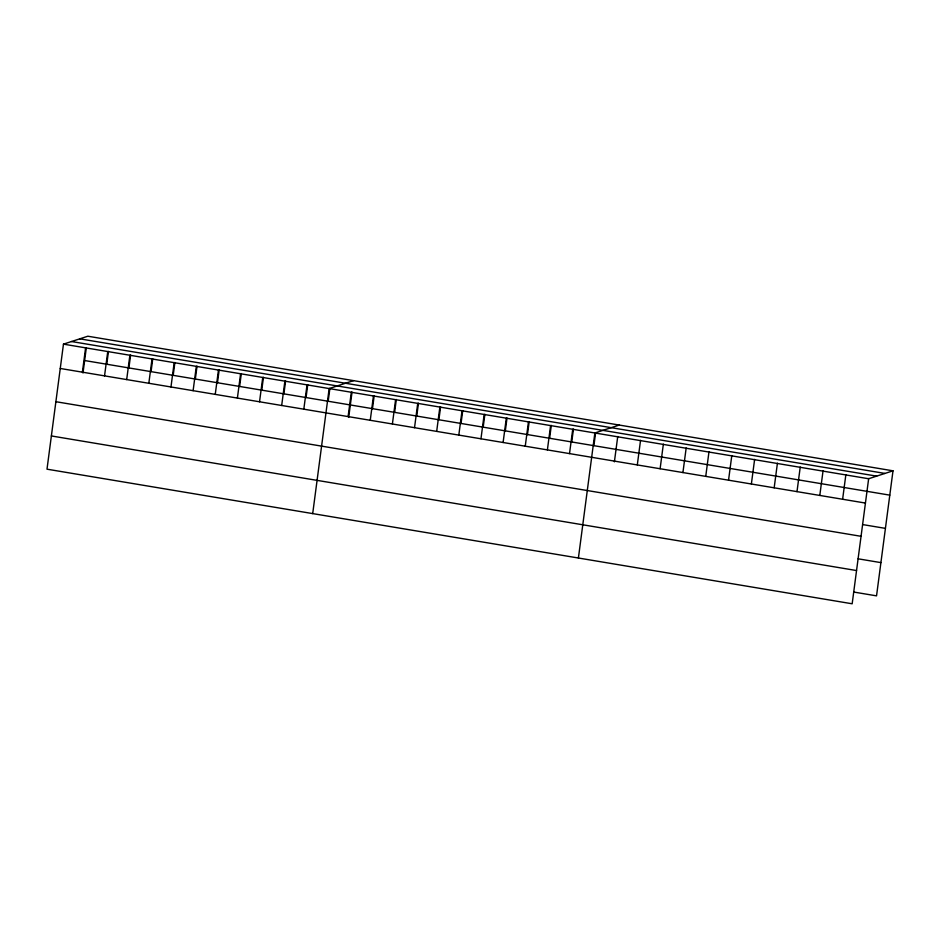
<?xml version="1.0" encoding="UTF-8"?>
<svg xmlns="http://www.w3.org/2000/svg" width="940" height="940" viewBox="0 0 940 940"><rect width="100%" height="100%" fill="white"/><g stroke="black" fill="none" stroke-linecap="round" stroke-linejoin="round"><path stroke-width="1.41" d="M853.72 592.047L876.538 595.854L893 470.822L87.831 336.214L63.462 344.146L47 469.178L852.169 603.786L868.678 478.448M82.403 372.17L85.599 347.847M82.99 373.004L86.327 347.671M104.54 375.871L107.748 351.548M106.772 364.238L108.464 351.372M126.688 379.572L129.885 355.25M128.909 367.951L130.613 355.073M148.826 383.273L152.033 358.951M151.058 371.653L152.75 358.774M170.974 386.974L174.17 362.652M173.195 375.354L174.899 362.476M193.111 390.676L196.319 366.353M195.344 379.055L197.036 366.177M215.248 394.377L218.456 370.055M217.481 382.756L219.173 369.878M237.397 398.078L240.593 373.756M239.63 386.457L241.322 373.579M259.534 401.779L262.742 377.457M261.767 390.159L263.459 377.281M281.683 405.481L284.879 381.158M283.904 393.86L285.607 380.982M303.82 409.182L307.028 384.86M306.052 397.561L307.744 384.683M312.703 513.604L329.164 388.561L353.534 380.641M328.189 401.262L329.893 388.385M348.106 416.585L351.313 392.262M348.693 417.419L352.03 392.086M370.254 420.286L373.45 395.963M372.475 408.665L374.167 395.787M392.391 423.987L395.599 399.664M394.624 412.366L396.316 399.488M414.528 427.688L417.736 403.366M416.761 416.068L418.453 403.19M436.677 431.389L439.873 407.067M438.898 419.769L440.602 406.891M458.814 435.091L462.022 410.768M461.047 423.47L462.738 410.592M480.963 438.792L484.159 414.47M483.184 427.171L484.887 414.293M503.1 442.493L506.308 418.171M505.332 430.873L507.024 417.995M525.249 446.195L528.445 421.872M527.469 434.574L529.173 421.696M547.386 449.896L550.593 425.573M549.618 438.275L551.31 425.397M569.523 453.597L572.73 429.274M571.755 441.976L573.447 429.098M578.405 558.019L594.867 432.976L619.249 425.056M593.904 445.678L595.596 432.799M614.396 461.846L617.733 436.501M637.297 464.936L640.551 440.32M660.115 468.743L663.358 444.127M682.922 472.562L686.177 447.945M705.74 476.369L708.983 451.752M728.547 480.187L731.802 455.571M751.366 483.994L754.62 459.378M774.172 487.813L777.427 463.197M796.991 491.632L800.245 467.015M819.798 495.439L823.052 470.822M842.616 499.257L845.871 474.641M893 470.822L868.63 478.742L63.462 344.146M79.794 338.835L884.963 473.431M71.499 341.526L876.668 476.134M84.623 360.537L889.792 495.145M60.254 368.468L865.423 503.065M862.615 524.567L885.421 528.374M55.883 401.709L861.052 536.305M858.102 558.807L880.909 562.625M51.371 435.948L856.54 570.545"/></g></svg>
